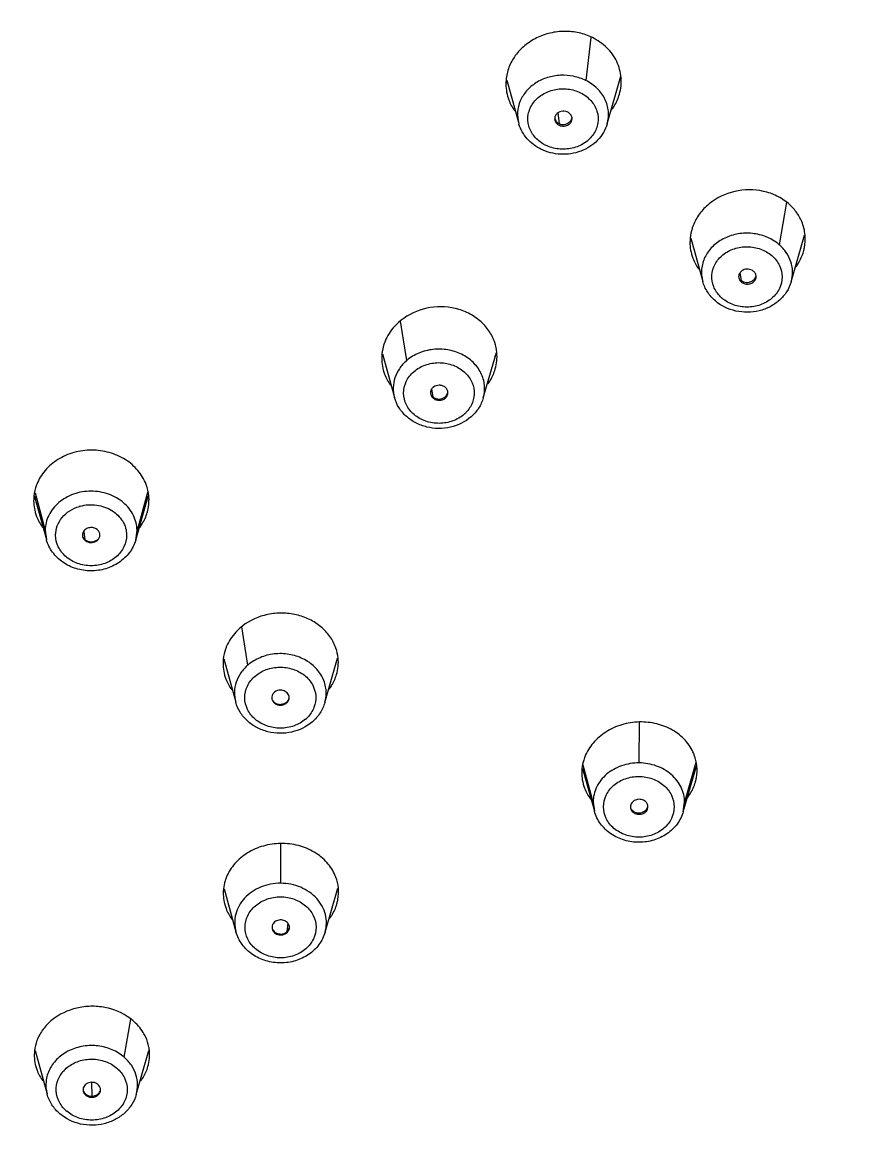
# Model space of a CAD drawing. Extents: x 912 to 2041, y 618 to 1444.
# Drawn here: x 1392.06 to 1416.25, y 1117.93 to 1149.65 of the extents above; entities that cross this region are included whole.
import ezdxf

# ---------------------------------------------------------------- set-up
doc = ezdxf.new("R2010")
doc.units = 0
doc.header["$LTSCALE"] = 10
doc.header["$MEASUREMENT"] = 0
doc.layers.add('1_1', color=7, linetype='CONTINUOUS')

msp = doc.modelspace()

# ---------------------------------------------------------------- linework, layer by layer
at = {"layer": '1_1', "color": 9, "linetype": 'Continuous'}
for p, q in [((1408.33, 1149.218), (1408.185, 1147.985)), ((1407.38, 1147.049), (1407.417, 1146.752)), ((1413.923, 1144.5), (1413.717, 1143.287)), ((1412.594, 1142.481), (1412.631, 1142.265)), ((1403.062, 1139.978), (1402.88, 1141.1)), ((1403.811, 1138.93), (1403.774, 1139.153)), ((1392.425, 1136.187), (1392.715, 1135.112)), ((1395.644, 1136.197), (1395.341, 1135.111)), ((1392.715, 1135.112), (1392.751, 1134.848)), ((1395.303, 1134.835), (1395.341, 1135.111)), ((1398.516, 1131.26), (1398.339, 1132.35)), ((1409.711, 1128.46), (1409.715, 1129.631)), ((1408.393, 1127.337), (1408.108, 1128.395)), ((1411.327, 1128.472), (1411.009, 1127.335)), ((1408.393, 1127.337), (1408.428, 1127.079)), ((1410.971, 1127.065), (1411.009, 1127.335)), ((1399.453, 1125.016), (1399.457, 1126.155)), ((1399.654, 1123.873), (1399.631, 1123.629)), ((1394.976, 1120.038), (1395.162, 1121.126)), ((1394.042, 1119.317), (1394.047, 1118.92))]:
    msp.add_line(p, q, dxfattribs=at)
at = {"layer": '1_1', "color": 7, "linetype": 'Continuous'}
for p, q in [((1408.797, 1146.746), (1409.188, 1148.106)), ((1405.937, 1147.941), (1405.919, 1147.96)), ((1405.922, 1147.996), (1406.264, 1146.76)), ((1407.792, 1146.894), (1407.792, 1146.895)), ((1411.184, 1143.479), (1411.528, 1142.239)), ((1411.199, 1143.426), (1411.184, 1143.449)), ((1414.059, 1142.225), (1414.443, 1143.559)), ((1413.057, 1142.373), (1413.057, 1142.374)), ((1402.362, 1140.164), (1402.708, 1138.918)), ((1402.375, 1140.118), (1402.362, 1140.133)), ((1405.25, 1138.904), (1405.623, 1140.2)), ((1405.623, 1140.188), (1405.616, 1140.178)), ((1404.238, 1139.05), (1404.238, 1139.051)), ((1392.459, 1136.014), (1392.407, 1136.089)), ((1392.407, 1136.087), (1392.751, 1134.848)), ((1395.303, 1134.835), (1395.664, 1136.091)), ((1395.663, 1136.093), (1395.617, 1136.027)), ((1393.817, 1135.083), (1393.853, 1134.846)), ((1392.751, 1134.848), (1392.751, 1134.847)), ((1394.28, 1134.979), (1394.28, 1134.98)), ((1397.821, 1131.438), (1398.165, 1130.199)), ((1397.829, 1131.409), (1397.821, 1131.418)), ((1400.716, 1130.186), (1401.081, 1131.454)), ((1399.697, 1130.327), (1399.697, 1130.328)), ((1410.971, 1127.065), (1411.346, 1128.368)), ((1408.09, 1128.299), (1408.429, 1127.078)), ((1409.462, 1127.205), (1409.462, 1127.204)), ((1400.724, 1123.616), (1401.087, 1124.879)), ((1397.832, 1124.854), (1398.172, 1123.628)), ((1399.204, 1123.755), (1399.204, 1123.754)), ((1400.723, 1123.616), (1400.724, 1123.616)), ((1392.423, 1120.229), (1392.768, 1118.985)), ((1395.32, 1118.972), (1395.683, 1120.232))]:
    msp.add_line(p, q, dxfattribs=at)
at = {"layer": '1_1', "color": 9, "linetype": 'Continuous'}
for centre, radius, start, end in [((1407.705, 1149.003), 1.776, 326.1244, 327.5233), ((1407.261, 1148.838), 1.618, 213.3294, 214.5519), ((1407.491, 1147.066), 1.038, 241.4567, 243.6971), ((1412.486, 1144.297), 1.576, 213.907, 215.2352), ((1412.971, 1144.511), 1.781, 325.8696, 326.6082), ((1412.47, 1142.502), 0.978, 190.3252, 194.9645), ((1412.688, 1142.458), 0.928, 225.3261, 229.4432), ((1403.687, 1140.998), 1.601, 213.1093, 214.191), ((1404.183, 1141.143), 1.749, 322.3585, 325.1101), ((1404.205, 1141.128), 1.723, 325.115, 325.8964), ((1403.855, 1139.04), 1.228, 130.2056, 131.1403), ((1403.871, 1138.953), 0.93, 130.2168, 131.1483), ((1404.094, 1139.129), 0.922, 311.1521, 315.3874), ((1393.757, 1136.965), 1.639, 213.807, 215.7849), ((1394.294, 1136.998), 1.671, 324.0465, 325.7119), ((1394.015, 1134.719), 1.128, 105.4067, 106.647), ((1399.121, 1132.285), 1.583, 213.6595, 214.399), ((1399.709, 1132.379), 1.679, 324.7056, 325.3128), ((1399.554, 1130.415), 0.931, 310.8986, 315.2794), ((1409.952, 1129.323), 1.708, 323.8838, 325.6172), ((1409.332, 1129.132), 1.522, 214.1665, 214.8339), ((1409.345, 1129.14), 1.537, 214.8366, 217.089), ((1399.743, 1125.813), 1.655, 323.1763, 325.2594), ((1399.111, 1125.726), 1.571, 214.394, 217.0157), ((1393.704, 1121.11), 1.576, 215.2137, 215.7588), ((1393.939, 1119.208), 0.94, 225.3079, 229.5698)]:
    msp.add_arc(centre, radius, start, end, dxfattribs=at)
at = {"layer": '1_1', "color": 7, "linetype": 'Continuous'}
for centre, radius, start, end in [((1407.199, 1147.888), 1.302, 175.2011, 195.4861), ((1407.476, 1146.896), 0.184, 175.0187, 187.7357), ((1407.479, 1146.896), 0.187, 165.1093, 174.999), ((1413.179, 1143.45), 1.284, 4.9646, 22.9452), ((1412.742, 1142.374), 0.185, 170.7293, 179.8637), ((1412.55, 1142.524), 1.061, 194.9591, 195.5463), ((1403.611, 1140.034), 1.269, 174.0582, 195.5339), ((1404.358, 1140.089), 1.285, 343.9017, 5.0188), ((1403.924, 1139.051), 0.186, 169.4904, 194.6329), ((1393.675, 1135.96), 1.291, 159.3937, 174.302), ((1393.688, 1135.955), 1.305, 158.7463, 159.4072), ((1394.402, 1135.973), 1.282, 5.3018, 20.7242), ((1393.633, 1135.965), 1.249, 174.356, 180.0826), ((1394.443, 1135.978), 1.242, 0.0708, 5.2437), ((1393.669, 1135.971), 1.285, 194.5498, 195.4625), ((1394.39, 1135.985), 1.295, 343.9825, 344.9221), ((1393.965, 1134.98), 0.185, 173.4182, 179.6293), ((1399.037, 1131.302), 1.235, 173.6439, 195.5393), ((1399.855, 1131.338), 1.247, 343.8998, 5.3949), ((1399.383, 1130.329), 0.186, 174.5703, 194.6329), ((1410.122, 1128.246), 1.246, 20.6432, 22.5758), ((1410.138, 1128.252), 1.229, 5.4655, 20.6529), ((1409.372, 1128.155), 1.308, 158.4488, 159.3075), ((1409.283, 1128.173), 1.216, 174.0183, 194.5513), ((1409.297, 1128.176), 1.23, 194.5136, 195.4864), ((1410.088, 1128.264), 1.28, 343.9675, 344.9456), ((1409.645, 1127.204), 0.183, 170.5947, 179.6869), ((1399.086, 1124.71), 1.28, 157.6979, 159.1051), ((1399.86, 1124.752), 1.25, 20.6771, 22.4917), ((1399.882, 1124.76), 1.227, 5.6274, 20.6941), ((1399.017, 1124.728), 1.208, 173.9403, 194.5772), ((1399.037, 1124.732), 1.229, 194.5458, 195.4811), ((1399.857, 1124.772), 1.252, 343.9654, 344.9245), ((1399.385, 1123.754), 0.181, 174.2401, 179.7181), ((1393.591, 1120.093), 1.19, 173.372, 195.5406), ((1394.508, 1120.106), 1.193, 343.8855, 6.1493), ((1393.978, 1119.108), 0.182, 173.7531, 180.0402)]:
    msp.add_arc(centre, radius, start, end, dxfattribs=at)
for points, knots in [([(1440.076, 1137.787), (1439.834, 1140.506), (1438.74, 1145.949), (1435.368, 1153.636), (1430.397, 1160.621), (1424.017, 1166.657), (1416.463, 1171.545), (1408.002, 1175.124), (1398.929, 1177.278), (1389.558, 1177.937), (1380.21, 1177.08), (1371.207, 1174.733), (1362.861, 1170.974), (1355.462, 1165.924), (1349.275, 1159.749), (1344.527, 1152.655), (1341.404, 1144.894), (1340.486, 1139.434), (1340.332, 1136.713)], [0, 0, 0, 0, 0.058147, 0.117164, 0.177537, 0.239517, 0.303127, 0.368165, 0.434243, 0.500845, 0.567391, 0.633308, 0.698098, 0.761407, 0.823071, 0.883159, 0.941969, 1, 1, 1, 1]), ([(1408.371, 1149.213), (1408.25, 1149.273), (1407.99, 1149.363), (1407.577, 1149.407), (1407.163, 1149.359), (1406.772, 1149.22), (1406.429, 1149), (1406.156, 1148.711), (1405.969, 1148.371), (1405.912, 1148.122), (1405.901, 1147.997)], [0, 0, 0, 0, 0.126514, 0.255282, 0.385441, 0.51411, 0.640636, 0.763985, 0.882943, 1, 1, 1, 1]), ([(1409.145, 1147.594), (1409.189, 1147.747), (1409.223, 1148.071), (1409.092, 1148.544), (1408.799, 1148.947), (1408.522, 1149.139), (1408.371, 1149.213)], [0, 0, 0, 0, 0.245368, 0.489822, 0.740409, 1, 1, 1, 1]), ([(1405.944, 1147.541), (1405.954, 1147.504), (1406.002, 1147.356), (1406.076, 1147.217), (1406.144, 1147.122)], [0, 0, 0, 0, 0.248337, 1, 1, 1, 1]), ([(1408.923, 1147.145), (1408.948, 1147.179), (1409.041, 1147.318), (1409.111, 1147.474), (1409.145, 1147.594)], [0, 0, 0, 0, 0.252784, 1, 1, 1, 1]), ([(1407.688, 1147.069), (1407.64, 1147.099), (1407.522, 1147.127), (1407.408, 1147.084), (1407.365, 1147.047)], [0, 0, 0, 0, 0.503548, 1, 1, 1, 1]), ([(1407.792, 1146.895), (1407.792, 1146.929), (1407.771, 1147), (1407.719, 1147.05), (1407.688, 1147.069)], [0, 0, 0, 0, 0.484863, 1, 1, 1, 1]), ([(1408.797, 1146.747), (1408.772, 1146.659), (1408.698, 1146.488), (1408.468, 1146.189), (1408.05, 1145.925), (1407.463, 1145.836), (1407.073, 1145.934), (1406.899, 1146.02)], [0, 0, 0, 0, 0.119759, 0.241374, 0.489901, 0.74541, 1, 1, 1, 1]), ([(1407.293, 1146.871), (1407.299, 1146.831), (1407.34, 1146.75), (1407.459, 1146.682), (1407.598, 1146.675), (1407.685, 1146.714), (1407.719, 1146.744)], [0, 0, 0, 0, 0.231674, 0.48285, 0.745436, 1, 1, 1, 1]), ([(1407.296, 1146.903), (1407.303, 1146.872), (1407.332, 1146.809), (1407.387, 1146.767), (1407.417, 1146.752)], [0, 0, 0, 0, 0.491433, 1, 1, 1, 1]), ([(1407.365, 1147.047), (1407.357, 1147.04), (1407.327, 1147.011), (1407.306, 1146.973), (1407.298, 1146.944)], [0, 0, 0, 0, 0.257649, 1, 1, 1, 1]), ([(1407.417, 1146.752), (1407.441, 1146.741), (1407.494, 1146.729), (1407.576, 1146.726), (1407.655, 1146.752), (1407.699, 1146.784), (1407.719, 1146.802)], [0, 0, 0, 0, 0.244658, 0.497878, 0.751022, 1, 1, 1, 1]), ([(1407.719, 1146.802), (1407.741, 1146.821), (1407.765, 1146.853), (1407.779, 1146.889), (1407.782, 1146.898)], [0, 0, 0, 0, 0.746023, 1, 1, 1, 1]), ([(1407.719, 1146.744), (1407.741, 1146.763), (1407.778, 1146.809), (1407.792, 1146.866), (1407.792, 1146.894)], [0, 0, 0, 0, 0.511198, 1, 1, 1, 1]), ([(1406.899, 1146.02), (1406.751, 1146.093), (1406.483, 1146.293), (1406.317, 1146.585), (1406.271, 1146.739)], [0, 0, 0, 0, 0.507982, 1, 1, 1, 1]), ([(1413.979, 1144.466), (1413.879, 1144.551), (1413.654, 1144.697), (1413.139, 1144.876), (1412.433, 1144.872), (1411.798, 1144.568), (1411.427, 1144.182), (1411.299, 1143.952), (1411.253, 1143.833)], [0, 0, 0, 0, 0.122012, 0.247648, 0.504365, 0.758361, 0.88067, 1, 1, 1, 1]), ([(1414.361, 1143.95), (1414.32, 1144.049), (1414.211, 1144.237), (1414.062, 1144.396), (1413.979, 1144.466)], [0, 0, 0, 0, 0.494402, 1, 1, 1, 1]), ([(1411.253, 1143.833), (1411.242, 1143.804), (1411.202, 1143.69), (1411.177, 1143.57), (1411.169, 1143.48)], [0, 0, 0, 0, 0.252693, 1, 1, 1, 1]), ([(1414.412, 1143.088), (1414.423, 1143.127), (1414.46, 1143.281), (1414.468, 1143.442), (1414.458, 1143.561)], [0, 0, 0, 0, 0.251989, 1, 1, 1, 1]), ([(1411.209, 1143.013), (1411.22, 1142.976), (1411.268, 1142.826), (1411.345, 1142.686), (1411.414, 1142.591)], [0, 0, 0, 0, 0.248608, 1, 1, 1, 1]), ([(1414.2, 1142.654), (1414.224, 1142.687), (1414.312, 1142.822), (1414.378, 1142.972), (1414.412, 1143.088)], [0, 0, 0, 0, 0.25492, 1, 1, 1, 1]), ([(1412.682, 1142.56), (1412.651, 1142.544), (1412.595, 1142.501), (1412.565, 1142.437), (1412.56, 1142.404)], [0, 0, 0, 0, 0.51617, 1, 1, 1, 1]), ([(1412.569, 1142.31), (1412.58, 1142.279), (1412.621, 1142.22), (1412.716, 1142.167), (1412.826, 1142.153), (1412.9, 1142.172), (1412.933, 1142.188)], [0, 0, 0, 0, 0.233559, 0.48302, 0.742675, 1, 1, 1, 1]), ([(1412.974, 1142.534), (1412.934, 1142.564), (1412.833, 1142.602), (1412.728, 1142.583), (1412.682, 1142.56)], [0, 0, 0, 0, 0.495995, 1, 1, 1, 1]), ([(1412.933, 1142.246), (1412.959, 1142.26), (1413.008, 1142.296), (1413.036, 1142.349), (1413.046, 1142.377)], [0, 0, 0, 0, 0.50363, 1, 1, 1, 1]), ([(1412.933, 1142.188), (1412.968, 1142.206), (1413.032, 1142.257), (1413.057, 1142.336), (1413.057, 1142.373)], [0, 0, 0, 0, 0.517365, 1, 1, 1, 1]), ([(1413.057, 1142.374), (1413.057, 1142.404), (1413.041, 1142.466), (1412.999, 1142.514), (1412.974, 1142.534)], [0, 0, 0, 0, 0.487338, 1, 1, 1, 1]), ([(1411.891, 1141.679), (1411.804, 1141.753), (1411.653, 1141.924), (1411.557, 1142.132), (1411.528, 1142.239)], [0, 0, 0, 0, 0.504803, 1, 1, 1, 1]), ([(1414.059, 1142.225), (1414.03, 1142.125), (1413.941, 1141.93), (1413.73, 1141.686), (1413.459, 1141.5), (1413.042, 1141.345), (1412.471, 1141.338), (1412.056, 1141.538), (1411.89, 1141.679)], [0, 0, 0, 0, 0.119861, 0.2419, 0.366594, 0.493741, 0.749426, 1, 1, 1, 1]), ([(1412.631, 1142.265), (1412.65, 1142.249), (1412.698, 1142.225), (1412.775, 1142.204), (1412.858, 1142.212), (1412.909, 1142.234), (1412.933, 1142.246)], [0, 0, 0, 0, 0.236943, 0.489227, 0.744508, 1, 1, 1, 1]), ([(1405.543, 1140.584), (1405.495, 1140.698), (1405.364, 1140.916), (1405.086, 1141.184), (1404.74, 1141.382), (1404.218, 1141.535), (1403.521, 1141.504), (1403.023, 1141.242), (1402.825, 1141.064)], [0, 0, 0, 0, 0.116855, 0.237351, 0.361838, 0.489693, 0.747995, 1, 1, 1, 1]), ([(1402.825, 1141.064), (1402.783, 1141.026), (1402.625, 1140.869), (1402.502, 1140.677), (1402.439, 1140.523)], [0, 0, 0, 0, 0.255672, 1, 1, 1, 1]), ([(1402.439, 1140.523), (1402.428, 1140.494), (1402.385, 1140.379), (1402.359, 1140.257), (1402.349, 1140.165)], [0, 0, 0, 0, 0.252316, 1, 1, 1, 1]), ([(1405.638, 1140.202), (1405.629, 1140.3), (1405.602, 1140.43), (1405.556, 1140.553), (1405.543, 1140.584)], [0, 0, 0, 0, 0.748306, 1, 1, 1, 1]), ([(1402.389, 1139.694), (1402.399, 1139.656), (1402.448, 1139.507), (1402.524, 1139.366), (1402.594, 1139.27)], [0, 0, 0, 0, 0.247938, 1, 1, 1, 1]), ([(1405.382, 1139.305), (1405.406, 1139.337), (1405.494, 1139.47), (1405.56, 1139.619), (1405.593, 1139.733)], [0, 0, 0, 0, 0.254267, 1, 1, 1, 1]), ([(1403.987, 1139.266), (1403.931, 1139.266), (1403.844, 1139.24), (1403.766, 1139.16), (1403.746, 1139.11), (1403.741, 1139.085)], [0, 0, 0, 0, 0.519521, 0.765434, 1, 1, 1, 1]), ([(1404.164, 1139.203), (1404.141, 1139.223), (1404.084, 1139.255), (1404.02, 1139.266), (1403.987, 1139.266)], [0, 0, 0, 0, 0.490766, 1, 1, 1, 1]), ([(1404.238, 1139.051), (1404.238, 1139.079), (1404.224, 1139.137), (1404.187, 1139.184), (1404.164, 1139.203)], [0, 0, 0, 0, 0.488622, 1, 1, 1, 1]), ([(1404.899, 1138.362), (1404.733, 1138.218), (1404.315, 1138.012), (1403.737, 1138.019), (1403.315, 1138.176), (1403.04, 1138.364), (1402.828, 1138.612), (1402.739, 1138.81), (1402.71, 1138.911)], [0, 0, 0, 0, 0.250266, 0.505977, 0.633224, 0.758012, 0.880111, 1, 1, 1, 1]), ([(1403.744, 1139.004), (1403.75, 1138.98), (1403.773, 1138.934), (1403.85, 1138.86), (1403.933, 1138.836), (1403.988, 1138.836)], [0, 0, 0, 0, 0.234976, 0.481386, 1, 1, 1, 1]), ([(1403.811, 1138.93), (1403.835, 1138.91), (1403.878, 1138.889), (1403.939, 1138.873), (1403.972, 1138.869), (1403.988, 1138.869)], [0, 0, 0, 0, 0.484778, 0.74148, 1, 1, 1, 1]), ([(1403.988, 1138.869), (1404.016, 1138.871), (1404.071, 1138.885), (1404.136, 1138.913), (1404.178, 1138.95), (1404.209, 1138.993), (1404.226, 1139.029), (1404.233, 1139.054)], [0, 0, 0, 0, 0.260676, 0.51388, 0.638778, 0.765238, 1, 1, 1, 1]), ([(1403.988, 1138.836), (1404.02, 1138.836), (1404.084, 1138.847), (1404.167, 1138.893), (1404.224, 1138.964), (1404.238, 1139.022), (1404.238, 1139.05)], [0, 0, 0, 0, 0.267255, 0.524665, 0.767651, 1, 1, 1, 1]), ([(1405.25, 1138.905), (1405.22, 1138.801), (1405.128, 1138.6), (1404.982, 1138.435), (1404.899, 1138.362)], [0, 0, 0, 0, 0.495338, 1, 1, 1, 1]), ([(1395.602, 1136.427), (1395.547, 1136.571), (1395.383, 1136.846), (1395.012, 1137.162), (1394.551, 1137.363), (1394.042, 1137.432), (1393.533, 1137.364), (1393.069, 1137.163), (1392.696, 1136.847), (1392.528, 1136.572), (1392.472, 1136.428)], [0, 0, 0, 0, 0.117836, 0.240661, 0.368372, 0.499117, 0.630034, 0.758213, 0.881647, 1, 1, 1, 1]), ([(1392.384, 1135.963), (1392.385, 1135.884), (1392.395, 1135.778), (1392.418, 1135.674), (1392.425, 1135.648)], [0, 0, 0, 0, 0.748537, 1, 1, 1, 1]), ([(1395.64, 1135.648), (1395.648, 1135.675), (1395.673, 1135.784), (1395.685, 1135.896), (1395.684, 1135.98)], [0, 0, 0, 0, 0.251721, 1, 1, 1, 1]), ([(1392.43, 1135.628), (1392.441, 1135.59), (1392.491, 1135.438), (1392.569, 1135.296), (1392.64, 1135.198)], [0, 0, 0, 0, 0.247665, 1, 1, 1, 1]), ([(1395.418, 1135.194), (1395.443, 1135.227), (1395.534, 1135.361), (1395.601, 1135.511), (1395.635, 1135.628)], [0, 0, 0, 0, 0.253975, 1, 1, 1, 1]), ([(1393.812, 1135.085), (1393.808, 1135.079), (1393.792, 1135.053), (1393.783, 1135.024), (1393.781, 1135.001)], [0, 0, 0, 0, 0.255345, 1, 1, 1, 1]), ([(1394.252, 1135.078), (1394.234, 1135.109), (1394.178, 1135.162), (1394.068, 1135.2), (1393.951, 1135.192), (1393.881, 1135.156), (1393.853, 1135.132)], [0, 0, 0, 0, 0.238578, 0.492411, 0.750862, 1, 1, 1, 1]), ([(1394.28, 1134.98), (1394.28, 1135.005), (1394.272, 1135.04), (1394.256, 1135.07), (1394.252, 1135.078)], [0, 0, 0, 0, 0.744167, 1, 1, 1, 1]), ([(1395.303, 1134.835), (1395.266, 1134.707), (1395.141, 1134.46), (1394.836, 1134.175), (1394.45, 1133.995), (1394.022, 1133.935), (1393.595, 1133.999), (1393.211, 1134.183), (1392.909, 1134.471), (1392.786, 1134.719), (1392.751, 1134.847)], [0, 0, 0, 0, 0.120508, 0.244019, 0.370911, 0.500014, 0.629115, 0.755998, 0.879497, 1, 1, 1, 1]), ([(1393.78, 1134.981), (1393.779, 1134.951), (1393.79, 1134.91), (1393.811, 1134.875), (1393.818, 1134.866)], [0, 0, 0, 0, 0.742961, 1, 1, 1, 1]), ([(1393.8, 1134.918), (1393.803, 1134.911), (1393.817, 1134.885), (1393.836, 1134.861), (1393.853, 1134.846)], [0, 0, 0, 0, 0.245124, 1, 1, 1, 1]), ([(1393.818, 1134.866), (1393.823, 1134.86), (1393.845, 1134.833), (1393.873, 1134.811), (1393.896, 1134.799)], [0, 0, 0, 0, 0.244453, 1, 1, 1, 1]), ([(1393.853, 1134.846), (1393.877, 1134.826), (1393.935, 1134.798), (1394.03, 1134.776), (1394.126, 1134.798), (1394.184, 1134.828), (1394.207, 1134.849)], [0, 0, 0, 0, 0.242438, 0.49849, 0.754587, 1, 1, 1, 1]), ([(1393.896, 1134.799), (1393.944, 1134.772), (1394.058, 1134.75), (1394.166, 1134.793), (1394.207, 1134.828)], [0, 0, 0, 0, 0.504622, 1, 1, 1, 1]), ([(1394.207, 1134.828), (1394.229, 1134.847), (1394.266, 1134.893), (1394.28, 1134.951), (1394.28, 1134.979)], [0, 0, 0, 0, 0.511198, 1, 1, 1, 1]), ([(1400.996, 1131.838), (1400.948, 1131.95), (1400.815, 1132.164), (1400.535, 1132.427), (1400.19, 1132.62), (1399.8, 1132.733), (1399.389, 1132.759), (1398.855, 1132.679), (1398.481, 1132.488), (1398.283, 1132.314)], [0, 0, 0, 0, 0.116089, 0.236286, 0.360828, 0.488912, 0.618976, 0.749008, 1, 1, 1, 1]), ([(1398.283, 1132.314), (1398.242, 1132.278), (1398.09, 1132.13), (1397.969, 1131.948), (1397.906, 1131.803)], [0, 0, 0, 0, 0.25599, 1, 1, 1, 1]), ([(1401.096, 1131.456), (1401.086, 1131.554), (1401.058, 1131.684), (1401.01, 1131.807), (1400.996, 1131.838)], [0, 0, 0, 0, 0.747864, 1, 1, 1, 1]), ([(1397.906, 1131.803), (1397.893, 1131.774), (1397.848, 1131.656), (1397.819, 1131.533), (1397.809, 1131.439)], [0, 0, 0, 0, 0.252582, 1, 1, 1, 1]), ([(1397.847, 1130.971), (1397.857, 1130.934), (1397.906, 1130.786), (1397.982, 1130.646), (1398.051, 1130.551)], [0, 0, 0, 0, 0.247477, 1, 1, 1, 1]), ([(1400.844, 1130.571), (1400.868, 1130.604), (1400.955, 1130.734), (1401.02, 1130.88), (1401.052, 1130.993)], [0, 0, 0, 0, 0.254572, 1, 1, 1, 1]), ([(1399.446, 1130.543), (1399.387, 1130.543), (1399.295, 1130.515), (1399.218, 1130.427), (1399.2, 1130.373), (1399.197, 1130.346)], [0, 0, 0, 0, 0.520347, 0.765755, 1, 1, 1, 1]), ([(1399.203, 1130.282), (1399.209, 1130.258), (1399.232, 1130.211), (1399.309, 1130.138), (1399.392, 1130.114), (1399.447, 1130.114)], [0, 0, 0, 0, 0.234976, 0.481386, 1, 1, 1, 1]), ([(1399.215, 1130.268), (1399.225, 1130.248), (1399.25, 1130.209), (1399.307, 1130.166), (1399.374, 1130.142), (1399.422, 1130.134), (1399.447, 1130.135)], [0, 0, 0, 0, 0.241222, 0.484892, 0.738771, 1, 1, 1, 1]), ([(1399.677, 1130.411), (1399.658, 1130.451), (1399.588, 1130.521), (1399.494, 1130.543), (1399.446, 1130.543)], [0, 0, 0, 0, 0.481562, 1, 1, 1, 1]), ([(1399.447, 1130.135), (1399.477, 1130.136), (1399.535, 1130.15), (1399.614, 1130.187), (1399.672, 1130.25), (1399.691, 1130.302), (1399.695, 1130.328)], [0, 0, 0, 0, 0.265329, 0.520438, 0.764908, 1, 1, 1, 1]), ([(1399.447, 1130.114), (1399.479, 1130.114), (1399.543, 1130.124), (1399.626, 1130.17), (1399.682, 1130.241), (1399.696, 1130.299), (1399.697, 1130.327)], [0, 0, 0, 0, 0.267255, 0.524665, 0.767651, 1, 1, 1, 1]), ([(1399.697, 1130.328), (1399.697, 1130.35), (1399.691, 1130.378), (1399.68, 1130.405), (1399.677, 1130.411)], [0, 0, 0, 0, 0.745812, 1, 1, 1, 1]), ([(1400.36, 1129.638), (1400.193, 1129.493), (1399.771, 1129.289), (1399.191, 1129.298), (1398.768, 1129.458), (1398.493, 1129.648), (1398.281, 1129.898), (1398.193, 1130.097), (1398.165, 1130.199)], [0, 0, 0, 0, 0.250378, 0.506129, 0.633355, 0.758101, 0.880155, 1, 1, 1, 1]), ([(1400.716, 1130.186), (1400.686, 1130.082), (1400.592, 1129.878), (1400.444, 1129.711), (1400.36, 1129.638)], [0, 0, 0, 0, 0.495272, 1, 1, 1, 1]), ([(1409.715, 1129.631), (1409.546, 1129.627), (1409.209, 1129.574), (1408.75, 1129.367), (1408.38, 1129.051), (1408.212, 1128.778), (1408.156, 1128.635)], [0, 0, 0, 0, 0.261193, 0.517677, 0.764488, 1, 1, 1, 1]), ([(1411.273, 1128.725), (1411.215, 1128.862), (1411.046, 1129.124), (1410.674, 1129.419), (1410.216, 1129.601), (1409.883, 1129.635), (1409.715, 1129.631)], [0, 0, 0, 0, 0.234529, 0.479742, 0.736089, 1, 1, 1, 1]), ([(1408.149, 1128.617), (1408.139, 1128.591), (1408.104, 1128.488), (1408.082, 1128.381), (1408.074, 1128.3)], [0, 0, 0, 0, 0.252341, 1, 1, 1, 1]), ([(1411.324, 1127.932), (1411.333, 1127.967), (1411.365, 1128.111), (1411.372, 1128.26), (1411.361, 1128.369)], [0, 0, 0, 0, 0.252313, 1, 1, 1, 1]), ([(1408.112, 1127.848), (1408.122, 1127.81), (1408.171, 1127.661), (1408.249, 1127.521), (1408.32, 1127.426)], [0, 0, 0, 0, 0.247629, 1, 1, 1, 1]), ([(1411.098, 1127.473), (1411.123, 1127.506), (1411.216, 1127.642), (1411.284, 1127.793), (1411.318, 1127.911)], [0, 0, 0, 0, 0.254945, 1, 1, 1, 1]), ([(1409.888, 1127.356), (1409.855, 1127.384), (1409.769, 1127.424), (1409.632, 1127.418), (1409.513, 1127.353), (1409.471, 1127.274), (1409.464, 1127.234)], [0, 0, 0, 0, 0.254455, 0.516766, 0.76783, 1, 1, 1, 1]), ([(1409.713, 1126.189), (1409.569, 1126.188), (1409.282, 1126.228), (1408.893, 1126.41), (1408.588, 1126.699), (1408.464, 1126.949), (1408.428, 1127.079)], [0, 0, 0, 0, 0.258191, 0.511996, 0.759029, 1, 1, 1, 1]), ([(1409.535, 1127.085), (1409.551, 1127.072), (1409.59, 1127.052), (1409.652, 1127.033), (1409.72, 1127.026), (1409.776, 1127.041), (1409.818, 1127.056), (1409.848, 1127.07), (1409.876, 1127.086), (1409.908, 1127.114), (1409.939, 1127.156), (1409.954, 1127.194), (1409.958, 1127.213)], [0, 0, 0, 0, 0.120088, 0.248211, 0.37963, 0.511413, 0.576928, 0.640692, 0.702592, 0.76448, 0.885955, 1, 1, 1, 1]), ([(1409.535, 1127.052), (1409.571, 1127.022), (1409.663, 1126.981), (1409.808, 1126.993), (1409.928, 1127.071), (1409.962, 1127.161), (1409.962, 1127.203)], [0, 0, 0, 0, 0.256572, 0.520229, 0.76986, 1, 1, 1, 1]), ([(1409.948, 1127.273), (1409.945, 1127.281), (1409.931, 1127.312), (1409.908, 1127.339), (1409.888, 1127.356)], [0, 0, 0, 0, 0.24562, 1, 1, 1, 1]), ([(1410.971, 1127.065), (1410.935, 1126.939), (1410.812, 1126.695), (1410.513, 1126.412), (1410.134, 1126.232), (1409.853, 1126.19), (1409.713, 1126.189)], [0, 0, 0, 0, 0.241096, 0.488109, 0.741817, 1, 1, 1, 1]), ([(1399.456, 1126.155), (1399.288, 1126.153), (1398.954, 1126.105), (1398.498, 1125.908), (1398.128, 1125.602), (1397.959, 1125.335), (1397.902, 1125.196)], [0, 0, 0, 0, 0.262355, 0.519019, 0.765278, 1, 1, 1, 1]), ([(1401.015, 1125.231), (1400.958, 1125.369), (1400.789, 1125.632), (1400.417, 1125.931), (1399.959, 1126.117), (1399.624, 1126.157), (1399.456, 1126.155)], [0, 0, 0, 0, 0.234186, 0.479698, 0.736349, 1, 1, 1, 1]), ([(1397.89, 1125.167), (1397.881, 1125.141), (1397.846, 1125.04), (1397.824, 1124.935), (1397.815, 1124.855)], [0, 0, 0, 0, 0.252133, 1, 1, 1, 1]), ([(1401.066, 1124.446), (1401.076, 1124.482), (1401.107, 1124.624), (1401.113, 1124.772), (1401.103, 1124.88)], [0, 0, 0, 0, 0.25192, 1, 1, 1, 1]), ([(1397.853, 1124.404), (1397.863, 1124.366), (1397.912, 1124.216), (1397.991, 1124.076), (1398.062, 1123.98)], [0, 0, 0, 0, 0.247139, 1, 1, 1, 1]), ([(1400.843, 1123.995), (1400.868, 1124.028), (1400.96, 1124.161), (1401.027, 1124.311), (1401.061, 1124.426)], [0, 0, 0, 0, 0.254866, 1, 1, 1, 1]), ([(1399.63, 1123.906), (1399.596, 1123.935), (1399.508, 1123.975), (1399.367, 1123.967), (1399.248, 1123.897), (1399.209, 1123.813), (1399.205, 1123.772)], [0, 0, 0, 0, 0.255276, 0.518131, 0.768629, 1, 1, 1, 1]), ([(1399.69, 1123.823), (1399.687, 1123.831), (1399.673, 1123.862), (1399.65, 1123.889), (1399.63, 1123.906)], [0, 0, 0, 0, 0.245615, 1, 1, 1, 1]), ([(1399.455, 1122.737), (1399.311, 1122.736), (1399.024, 1122.777), (1398.636, 1122.96), (1398.331, 1123.249), (1398.208, 1123.499), (1398.172, 1123.628)], [0, 0, 0, 0, 0.258223, 0.51201, 0.759034, 1, 1, 1, 1]), ([(1399.204, 1123.754), (1399.204, 1123.726), (1399.213, 1123.687), (1399.232, 1123.655), (1399.237, 1123.647)], [0, 0, 0, 0, 0.743775, 1, 1, 1, 1]), ([(1399.223, 1123.693), (1399.226, 1123.686), (1399.241, 1123.66), (1399.26, 1123.637), (1399.277, 1123.623)], [0, 0, 0, 0, 0.24607, 1, 1, 1, 1]), ([(1399.277, 1123.602), (1399.313, 1123.571), (1399.405, 1123.531), (1399.55, 1123.543), (1399.67, 1123.621), (1399.704, 1123.711), (1399.704, 1123.753)], [0, 0, 0, 0, 0.256553, 0.520181, 0.769862, 1, 1, 1, 1]), ([(1399.277, 1123.623), (1399.301, 1123.604), (1399.359, 1123.577), (1399.483, 1123.551), (1399.584, 1123.588), (1399.631, 1123.629)], [0, 0, 0, 0, 0.241565, 0.499593, 1, 1, 1, 1]), ([(1400.723, 1123.616), (1400.687, 1123.489), (1400.563, 1123.243), (1400.262, 1122.959), (1399.879, 1122.778), (1399.597, 1122.737), (1399.455, 1122.737)], [0, 0, 0, 0, 0.241054, 0.488064, 0.741771, 1, 1, 1, 1]), ([(1399.631, 1123.629), (1399.651, 1123.647), (1399.68, 1123.689), (1399.699, 1123.736), (1399.702, 1123.758)], [0, 0, 0, 0, 0.537817, 1, 1, 1, 1]), ([(1395.217, 1121.093), (1395.018, 1121.26), (1394.648, 1121.438), (1394.12, 1121.509), (1393.585, 1121.471), (1393.081, 1121.268), (1392.703, 1120.923), (1392.567, 1120.714), (1392.516, 1120.605)], [0, 0, 0, 0, 0.249537, 0.379779, 0.510536, 0.763433, 0.884116, 1, 1, 1, 1]), ([(1395.589, 1120.613), (1395.568, 1120.658), (1395.472, 1120.838), (1395.334, 1120.994), (1395.217, 1121.093)], [0, 0, 0, 0, 0.244857, 1, 1, 1, 1]), ([(1392.516, 1120.605), (1392.502, 1120.575), (1392.452, 1120.455), (1392.421, 1120.327), (1392.409, 1120.23)], [0, 0, 0, 0, 0.25297, 1, 1, 1, 1]), ([(1395.695, 1120.233), (1395.691, 1120.266), (1395.672, 1120.396), (1395.63, 1120.523), (1395.589, 1120.613)], [0, 0, 0, 0, 0.248449, 1, 1, 1, 1]), ([(1392.445, 1119.774), (1392.455, 1119.737), (1392.503, 1119.591), (1392.579, 1119.453), (1392.648, 1119.36)], [0, 0, 0, 0, 0.24666, 1, 1, 1, 1]), ([(1395.447, 1119.359), (1395.471, 1119.391), (1395.558, 1119.519), (1395.623, 1119.663), (1395.655, 1119.774)], [0, 0, 0, 0, 0.254812, 1, 1, 1, 1]), ([(1394.271, 1119.202), (1394.247, 1119.245), (1394.161, 1119.315), (1394.026, 1119.33), (1393.925, 1119.299), (1393.86, 1119.256), (1393.815, 1119.197), (1393.8, 1119.151), (1393.798, 1119.127)], [0, 0, 0, 0, 0.244815, 0.506852, 0.637882, 0.763967, 0.884228, 1, 1, 1, 1]), ([(1394.297, 1119.107), (1394.297, 1119.132), (1394.29, 1119.165), (1394.275, 1119.194), (1394.271, 1119.202)], [0, 0, 0, 0, 0.744599, 1, 1, 1, 1]), ([(1393.136, 1118.418), (1393.048, 1118.493), (1392.894, 1118.665), (1392.798, 1118.876), (1392.768, 1118.984)], [0, 0, 0, 0, 0.504941, 1, 1, 1, 1]), ([(1395.32, 1118.972), (1395.291, 1118.871), (1395.201, 1118.675), (1394.99, 1118.428), (1394.717, 1118.241), (1394.297, 1118.084), (1393.722, 1118.075), (1393.303, 1118.276), (1393.136, 1118.418)], [0, 0, 0, 0, 0.119817, 0.241822, 0.366493, 0.493636, 0.749361, 1, 1, 1, 1]), ([(1393.797, 1119.107), (1393.797, 1119.083), (1393.804, 1119.05), (1393.818, 1119.02), (1393.822, 1119.013)], [0, 0, 0, 0, 0.744599, 1, 1, 1, 1]), ([(1393.799, 1119.1), (1393.808, 1119.049), (1393.859, 1118.975), (1393.959, 1118.928), (1394.018, 1118.919), (1394.047, 1118.92)], [0, 0, 0, 0, 0.470414, 0.730325, 1, 1, 1, 1]), ([(1393.822, 1119.013), (1393.848, 1118.968), (1393.938, 1118.896), (1394.078, 1118.885), (1394.181, 1118.921), (1394.245, 1118.97), (1394.287, 1119.034), (1394.297, 1119.083), (1394.297, 1119.107)], [0, 0, 0, 0, 0.245933, 0.508989, 0.639882, 0.76527, 0.884766, 1, 1, 1, 1]), ([(1394.047, 1118.92), (1394.077, 1118.921), (1394.133, 1118.938), (1394.216, 1118.968), (1394.27, 1119.032), (1394.291, 1119.082), (1394.295, 1119.106)], [0, 0, 0, 0, 0.270979, 0.523888, 0.774923, 1, 1, 1, 1])]:
    msp.add_open_spline(points, degree=3, knots=knots, dxfattribs=at)
at = {"layer": '1_1', "color": 9, "linetype": 'Continuous'}
for points, knots in [([(1438.663, 1145.142), (1437.965, 1147.488), (1436.091, 1152.102), (1432.015, 1158.452), (1426.766, 1164.121), (1420.5, 1168.951), (1413.391, 1172.812), (1403.023, 1176.543), (1389.089, 1178.288), (1375.242, 1176.032), (1365.071, 1171.914), (1358.175, 1167.791), (1352.172, 1162.73), (1347.233, 1156.868), (1343.501, 1150.369), (1341.88, 1145.693), (1341.31, 1143.327)], [0, 0, 0, 0, 0.058102, 0.117434, 0.178251, 0.240631, 0.304479, 0.369547, 0.501444, 0.633028, 0.697735, 0.761127, 0.823001, 0.883318, 0.942216, 1, 1, 1, 1]), ([(1439.277, 1136.371), (1438.797, 1138.854), (1437.309, 1143.781), (1433.637, 1150.655), (1428.629, 1156.863), (1422.445, 1162.214), (1415.28, 1166.55), (1407.353, 1169.745), (1398.909, 1171.702), (1393.106, 1172.145), (1390.198, 1172.147)], [0, 0, 0, 0, 0.115585, 0.23338, 0.354112, 0.478106, 0.605282, 0.73519, 0.867081, 1, 1, 1, 1]), ([(1343.392, 1129.447), (1343.39, 1130.764), (1343.539, 1133.403), (1344.212, 1137.32), (1345.33, 1141.161), (1346.88, 1144.887), (1348.849, 1148.463), (1351.216, 1151.854), (1353.958, 1155.028), (1358.105, 1158.955), (1364.102, 1163.16), (1372.227, 1166.868), (1381.031, 1169.147), (1390.18, 1169.913), (1399.331, 1169.138), (1408.139, 1166.851), (1416.272, 1163.136), (1422.277, 1158.926), (1426.432, 1154.995), (1429.181, 1151.818), (1431.555, 1148.425), (1433.532, 1144.848), (1435.09, 1141.121), (1436.217, 1137.279), (1436.898, 1133.362), (1437.053, 1130.721), (1437.054, 1129.405)], [0, 0, 0, 0, 0.02886, 0.057821, 0.086962, 0.116375, 0.146131, 0.176287, 0.206881, 0.237936, 0.30135, 0.366425, 0.432753, 0.499756, 0.566777, 0.633154, 0.698306, 0.761811, 0.792913, 0.823555, 0.853754, 0.883548, 0.912994, 0.942159, 0.971134, 1, 1, 1, 1]), ([(1408.185, 1147.985), (1408.074, 1148.04), (1407.834, 1148.121), (1407.457, 1148.15), (1407.085, 1148.085), (1406.75, 1147.932), (1406.478, 1147.702), (1406.292, 1147.412), (1406.213, 1147.085), (1406.236, 1146.864), (1406.265, 1146.76)], [0, 0, 0, 0, 0.131066, 0.264402, 0.397079, 0.526451, 0.650751, 0.769794, 0.885204, 1, 1, 1, 1]), ([(1406.995, 1146.154), (1406.889, 1146.212), (1406.699, 1146.362), (1406.529, 1146.676), (1406.512, 1147.027), (1406.655, 1147.352), (1406.925, 1147.601), (1407.28, 1147.743), (1407.669, 1147.762), (1407.921, 1147.689), (1408.035, 1147.632)], [0, 0, 0, 0, 0.125936, 0.244823, 0.36025, 0.477973, 0.602208, 0.733174, 0.867445, 1, 1, 1, 1]), ([(1408.797, 1146.747), (1408.83, 1146.862), (1408.854, 1147.108), (1408.749, 1147.468), (1408.518, 1147.777), (1408.303, 1147.926), (1408.185, 1147.985)], [0, 0, 0, 0, 0.240428, 0.483117, 0.735329, 1, 1, 1, 1]), ([(1408.035, 1147.632), (1408.145, 1147.577), (1408.343, 1147.431), (1408.527, 1147.119), (1408.556, 1146.765), (1408.421, 1146.432), (1408.152, 1146.175), (1407.795, 1146.028), (1407.402, 1146.005), (1407.147, 1146.078), (1407.031, 1146.135)], [0, 0, 0, 0, 0.126508, 0.245857, 0.361316, 0.478703, 0.602537, 0.733255, 0.867439, 1, 1, 1, 1]), ([(1413.717, 1143.287), (1413.619, 1143.372), (1413.39, 1143.513), (1413.001, 1143.621), (1412.592, 1143.622), (1412.202, 1143.516), (1411.867, 1143.311), (1411.62, 1143.024), (1411.487, 1142.683), (1411.487, 1142.441), (1411.508, 1142.326)], [0, 0, 0, 0, 0.126809, 0.258079, 0.390977, 0.52217, 0.648857, 0.769769, 0.885825, 1, 1, 1, 1]), ([(1414.06, 1142.228), (1414.086, 1142.32), (1414.112, 1142.513), (1414.063, 1142.803), (1413.93, 1143.071), (1413.794, 1143.221), (1413.717, 1143.287)], [0, 0, 0, 0, 0.24456, 0.489488, 0.74025, 1, 1, 1, 1]), ([(1412.036, 1141.799), (1411.954, 1141.88), (1411.822, 1142.071), (1411.764, 1142.414), (1411.864, 1142.748), (1412.1, 1143.02), (1412.431, 1143.194), (1412.812, 1143.25), (1413.19, 1143.182), (1413.413, 1143.055), (1413.506, 1142.975)], [0, 0, 0, 0, 0.120545, 0.236276, 0.35275, 0.474873, 0.604025, 0.737729, 0.871259, 1, 1, 1, 1]), ([(1413.506, 1142.975), (1413.596, 1142.898), (1413.745, 1142.711), (1413.827, 1142.365), (1413.745, 1142.018), (1413.516, 1141.731), (1413.183, 1141.544), (1412.796, 1141.48), (1412.409, 1141.544), (1412.18, 1141.672), (1412.085, 1141.754)], [0, 0, 0, 0, 0.121608, 0.237757, 0.353851, 0.475266, 0.603905, 0.737478, 0.871119, 1, 1, 1, 1]), ([(1405.25, 1138.905), (1405.284, 1139.021), (1405.307, 1139.27), (1405.2, 1139.633), (1404.966, 1139.944), (1404.631, 1140.172), (1404.233, 1140.298), (1403.81, 1140.31), (1403.404, 1140.207), (1403.165, 1140.064), (1403.062, 1139.978)], [0, 0, 0, 0, 0.114559, 0.230228, 0.350477, 0.476699, 0.607843, 0.741063, 0.872794, 1, 1, 1, 1]), ([(1403.047, 1139.965), (1402.972, 1139.899), (1402.839, 1139.75), (1402.708, 1139.486), (1402.658, 1139.2), (1402.683, 1139.009), (1402.708, 1138.918)], [0, 0, 0, 0, 0.259423, 0.5101, 0.755177, 1, 1, 1, 1]), ([(1403.27, 1139.663), (1403.363, 1139.742), (1403.587, 1139.867), (1403.964, 1139.933), (1404.344, 1139.876), (1404.675, 1139.702), (1404.912, 1139.431), (1405.014, 1139.098), (1404.961, 1138.755), (1404.831, 1138.563), (1404.751, 1138.482)], [0, 0, 0, 0, 0.128693, 0.262169, 0.395914, 0.525221, 0.647566, 0.76419, 0.879818, 1, 1, 1, 1]), ([(1404.701, 1138.435), (1404.607, 1138.352), (1404.378, 1138.221), (1403.989, 1138.154), (1403.599, 1138.216), (1403.262, 1138.402), (1403.029, 1138.689), (1402.942, 1139.037), (1403.021, 1139.386), (1403.169, 1139.575), (1403.258, 1139.654)], [0, 0, 0, 0, 0.128538, 0.262042, 0.395737, 0.524686, 0.646432, 0.762669, 0.878693, 1, 1, 1, 1]), ([(1395.341, 1135.111), (1395.34, 1135.259), (1395.266, 1135.564), (1394.966, 1135.936), (1394.532, 1136.179), (1394.027, 1136.264), (1393.522, 1136.18), (1393.088, 1135.937), (1392.789, 1135.565), (1392.716, 1135.26), (1392.715, 1135.112)], [0, 0, 0, 0, 0.116169, 0.237771, 0.366604, 0.500242, 0.63381, 0.762477, 0.883906, 1, 1, 1, 1]), ([(1393.011, 1134.976), (1393.011, 1135.065), (1393.045, 1135.249), (1393.19, 1135.494), (1393.412, 1135.688), (1393.595, 1135.771), (1393.692, 1135.799)], [0, 0, 0, 0, 0.236293, 0.479665, 0.734301, 1, 1, 1, 1]), ([(1393.716, 1135.806), (1393.867, 1135.848), (1394.189, 1135.868), (1394.632, 1135.715), (1394.908, 1135.447), (1395.023, 1135.185), (1395.043, 1135.046), (1395.043, 1134.978)], [0, 0, 0, 0, 0.264459, 0.524132, 0.768168, 0.885239, 1, 1, 1, 1]), ([(1395.043, 1134.978), (1395.044, 1134.864), (1394.989, 1134.627), (1394.758, 1134.336), (1394.422, 1134.146), (1394.03, 1134.08), (1393.638, 1134.146), (1393.3, 1134.334), (1393.069, 1134.624), (1393.01, 1134.861), (1393.011, 1134.976)], [0, 0, 0, 0, 0.116101, 0.237463, 0.36608, 0.499647, 0.633306, 0.762172, 0.883757, 1, 1, 1, 1]), ([(1400.716, 1130.186), (1400.75, 1130.303), (1400.774, 1130.553), (1400.666, 1130.918), (1400.429, 1131.231), (1400.093, 1131.46), (1399.692, 1131.586), (1399.266, 1131.596), (1398.858, 1131.492), (1398.619, 1131.347), (1398.516, 1131.26)], [0, 0, 0, 0, 0.114554, 0.230238, 0.350522, 0.476789, 0.607975, 0.741202, 0.87289, 1, 1, 1, 1]), ([(1398.516, 1131.26), (1398.438, 1131.194), (1398.301, 1131.044), (1398.166, 1130.776), (1398.115, 1130.486), (1398.139, 1130.291), (1398.165, 1130.199)], [0, 0, 0, 0, 0.259682, 0.510395, 0.755347, 1, 1, 1, 1]), ([(1398.722, 1130.944), (1398.815, 1131.024), (1399.039, 1131.152), (1399.42, 1131.22), (1399.803, 1131.164), (1400.138, 1130.99), (1400.377, 1130.717), (1400.481, 1130.381), (1400.427, 1130.036), (1400.296, 1129.842), (1400.215, 1129.76)], [0, 0, 0, 0, 0.128611, 0.262031, 0.395802, 0.525168, 0.647557, 0.76419, 0.879822, 1, 1, 1, 1]), ([(1400.163, 1129.712), (1400.067, 1129.629), (1399.837, 1129.498), (1399.445, 1129.432), (1399.053, 1129.497), (1398.715, 1129.685), (1398.482, 1129.975), (1398.398, 1130.326), (1398.481, 1130.676), (1398.63, 1130.867), (1398.722, 1130.944)], [0, 0, 0, 0, 0.12862, 0.262163, 0.395825, 0.524676, 0.646306, 0.762499, 0.878561, 1, 1, 1, 1]), ([(1437.054, 1129.405), (1437.055, 1128.089), (1436.907, 1125.449), (1436.234, 1121.532), (1435.116, 1117.691), (1433.565, 1113.965), (1431.597, 1110.39), (1429.23, 1106.999), (1426.488, 1103.825), (1422.34, 1099.897), (1416.344, 1095.692), (1408.218, 1091.984), (1399.414, 1089.705), (1390.265, 1088.94), (1381.115, 1089.714), (1372.307, 1092.001), (1364.174, 1095.717), (1358.169, 1099.927), (1354.013, 1103.858), (1351.264, 1107.034), (1348.89, 1110.427), (1346.914, 1114.004), (1345.355, 1117.732), (1344.229, 1121.573), (1343.547, 1125.491), (1343.393, 1128.131), (1343.392, 1129.447)], [0, 0, 0, 0, 0.02886, 0.057821, 0.086962, 0.116375, 0.146131, 0.176287, 0.206881, 0.237936, 0.30135, 0.366425, 0.432753, 0.499756, 0.566777, 0.633154, 0.698306, 0.761811, 0.792913, 0.823555, 0.853754, 0.883548, 0.912994, 0.942159, 0.971134, 1, 1, 1, 1]), ([(1409.711, 1128.46), (1409.541, 1128.461), (1409.203, 1128.407), (1408.767, 1128.165), (1408.466, 1127.791), (1408.393, 1127.484), (1408.393, 1127.337)], [0, 0, 0, 0, 0.267272, 0.524769, 0.767758, 1, 1, 1, 1]), ([(1411.009, 1127.336), (1411.009, 1127.482), (1410.937, 1127.785), (1410.642, 1128.156), (1410.212, 1128.401), (1409.879, 1128.458), (1409.711, 1128.46)], [0, 0, 0, 0, 0.232301, 0.475375, 0.732822, 1, 1, 1, 1]), ([(1408.69, 1127.205), (1408.689, 1127.319), (1408.746, 1127.556), (1408.978, 1127.844), (1409.316, 1128.032), (1409.576, 1128.073), (1409.708, 1128.072)], [0, 0, 0, 0, 0.232257, 0.475212, 0.732678, 1, 1, 1, 1]), ([(1409.708, 1128.072), (1409.838, 1128.071), (1410.096, 1128.027), (1410.427, 1127.838), (1410.656, 1127.551), (1410.711, 1127.316), (1410.711, 1127.203)], [0, 0, 0, 0, 0.267215, 0.524623, 0.767661, 1, 1, 1, 1]), ([(1409.71, 1126.335), (1409.578, 1126.335), (1409.317, 1126.377), (1408.979, 1126.564), (1408.746, 1126.853), (1408.69, 1127.09), (1408.69, 1127.205)], [0, 0, 0, 0, 0.267192, 0.524741, 0.767809, 1, 1, 1, 1]), ([(1410.711, 1127.203), (1410.712, 1127.09), (1410.657, 1126.856), (1410.429, 1126.569), (1410.097, 1126.381), (1409.84, 1126.336), (1409.71, 1126.335)], [0, 0, 0, 0, 0.232411, 0.47534, 0.732664, 1, 1, 1, 1]), ([(1399.453, 1125.016), (1399.258, 1125.017), (1398.873, 1124.945), (1398.47, 1124.675), (1398.255, 1124.382), (1398.157, 1124.138), (1398.125, 1123.881), (1398.149, 1123.71), (1398.172, 1123.628)], [0, 0, 0, 0, 0.268499, 0.524383, 0.646812, 0.765773, 0.882829, 1, 1, 1, 1]), ([(1400.724, 1123.616), (1400.747, 1123.698), (1400.773, 1123.868), (1400.743, 1124.126), (1400.647, 1124.371), (1400.434, 1124.667), (1400.033, 1124.941), (1399.648, 1125.015), (1399.453, 1125.016)], [0, 0, 0, 0, 0.117158, 0.234205, 0.353165, 0.475604, 0.731535, 1, 1, 1, 1]), ([(1399.453, 1122.883), (1399.321, 1122.883), (1399.06, 1122.925), (1398.723, 1123.114), (1398.49, 1123.403), (1398.405, 1123.754), (1398.487, 1124.106), (1398.719, 1124.396), (1399.055, 1124.585), (1399.316, 1124.63), (1399.447, 1124.629)], [0, 0, 0, 0, 0.133689, 0.262536, 0.384175, 0.500346, 0.616407, 0.737803, 0.866394, 1, 1, 1, 1]), ([(1399.447, 1124.629), (1399.579, 1124.629), (1399.839, 1124.585), (1400.175, 1124.396), (1400.407, 1124.107), (1400.492, 1123.757), (1400.409, 1123.407), (1400.179, 1123.117), (1399.844, 1122.927), (1399.584, 1122.883), (1399.453, 1122.883)], [0, 0, 0, 0, 0.133698, 0.262527, 0.384165, 0.500353, 0.616432, 0.737815, 0.866405, 1, 1, 1, 1]), ([(1394.976, 1120.038), (1394.875, 1120.126), (1394.636, 1120.273), (1394.23, 1120.38), (1393.804, 1120.373), (1393.403, 1120.251), (1393.065, 1120.025), (1392.825, 1119.715), (1392.714, 1119.352), (1392.735, 1119.102), (1392.768, 1118.985)], [0, 0, 0, 0, 0.127162, 0.258855, 0.392069, 0.523239, 0.64949, 0.769762, 0.885441, 1, 1, 1, 1]), ([(1393.278, 1118.54), (1393.196, 1118.622), (1393.062, 1118.815), (1393.004, 1119.161), (1393.104, 1119.499), (1393.342, 1119.773), (1393.619, 1119.918), (1393.867, 1119.977), (1394.125, 1119.994), (1394.443, 1119.937), (1394.669, 1119.81), (1394.763, 1119.729)], [0, 0, 0, 0, 0.120453, 0.236141, 0.352559, 0.474605, 0.603681, 0.670434, 0.737797, 0.871241, 1, 1, 1, 1]), ([(1395.32, 1118.972), (1395.346, 1119.065), (1395.373, 1119.259), (1395.323, 1119.55), (1395.19, 1119.82), (1395.054, 1119.971), (1394.976, 1120.038)], [0, 0, 0, 0, 0.24463, 0.489591, 0.740311, 1, 1, 1, 1]), ([(1394.763, 1119.729), (1394.853, 1119.651), (1395.004, 1119.463), (1395.088, 1119.113), (1395.005, 1118.762), (1394.775, 1118.473), (1394.439, 1118.283), (1394.049, 1118.217), (1393.658, 1118.281), (1393.426, 1118.411), (1393.33, 1118.493)], [0, 0, 0, 0, 0.121624, 0.237785, 0.35387, 0.475253, 0.603861, 0.737422, 0.871079, 1, 1, 1, 1])]:
    msp.add_open_spline(points, degree=3, knots=knots, dxfattribs=at)
at = {"layer": '1_1', "color": 7, "linetype": 'Continuous'}
for points in [[(1411.169, 1143.48), (1411.154, 1143.324), (1411.167, 1143.164), (1411.209, 1143.013)], [(1412.557, 1142.375), (1412.557, 1142.353), (1412.561, 1142.331), (1412.569, 1142.31)], [(1393.853, 1135.132), (1393.837, 1135.118), (1393.823, 1135.103), (1393.812, 1135.085)], [(1409.462, 1127.204), (1409.462, 1127.185), (1409.465, 1127.166), (1409.47, 1127.148)], [(1409.47, 1127.148), (1409.476, 1127.13), (1409.485, 1127.112), (1409.495, 1127.097)], [(1409.495, 1127.131), (1409.507, 1127.114), (1409.52, 1127.098), (1409.535, 1127.085)], [(1409.495, 1127.097), (1409.507, 1127.08), (1409.52, 1127.065), (1409.535, 1127.052)], [(1409.962, 1127.203), (1409.962, 1127.227), (1409.957, 1127.251), (1409.948, 1127.273)], [(1399.237, 1123.647), (1399.248, 1123.63), (1399.262, 1123.615), (1399.277, 1123.602)], [(1399.704, 1123.753), (1399.704, 1123.777), (1399.699, 1123.801), (1399.69, 1123.823)]]:
    msp.add_open_spline(points, degree=3, dxfattribs=at)

doc.saveas('drawing.dxf')
